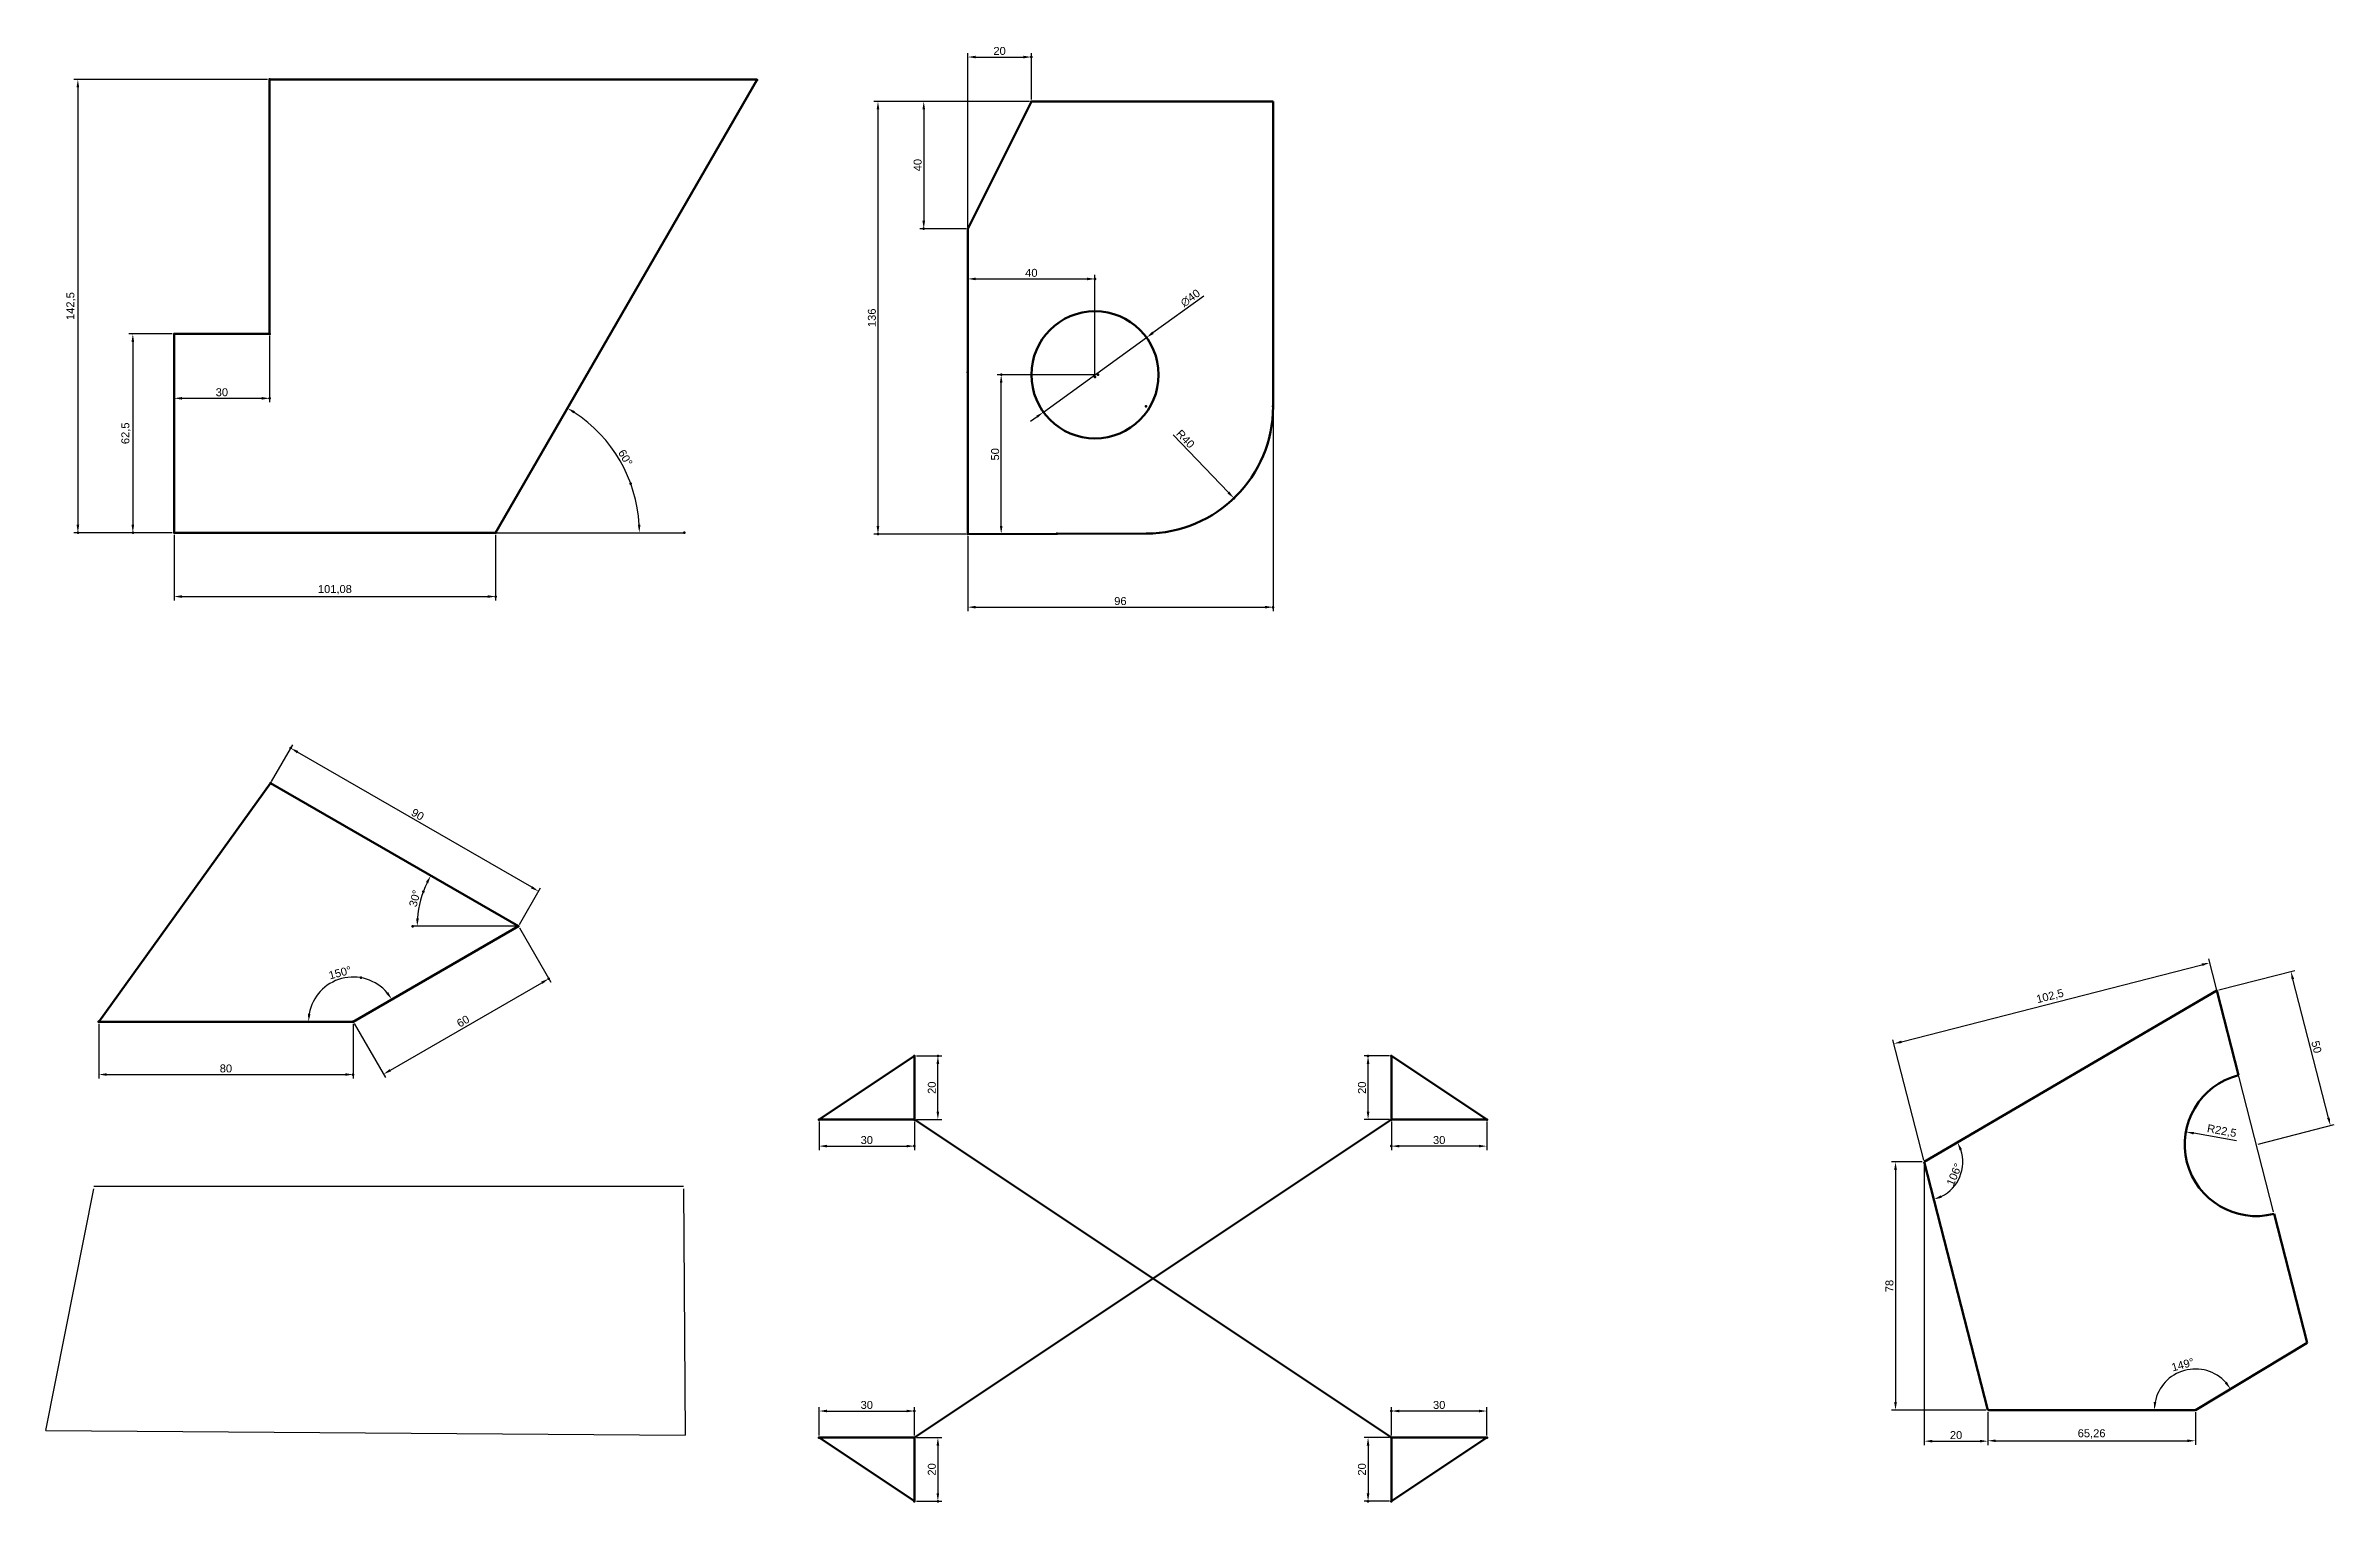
# Model space of a CAD drawing. Header units: millimetres. Extents: x 0 to 1601, y 0 to 1057.
# Drawn here: x 10 to 729, y 599 to 1057 of the extents above; entities that cross this region are included whole.
import ezdxf

# ---------------------------------------------------------------- set-up
doc = ezdxf.new("R2010")
doc.units = ezdxf.units.MM
doc.layers.add('linie glowne', color=7, linetype='Continuous', lineweight=70, plot=False)
doc.layers.add('wymiary', color=7, linetype='Continuous', plot=False)
doc.styles.get("Standard").update_dxf_attribs({"font": 'arial.ttf'})
doc.dimstyles.new('ISO-25', dxfattribs={"dimtxt": 2.5, "dimasz": 2.5, "dimexe": 1.25, "dimexo": 0.625, "dimtad": 1, "dimtxsty": 'Standard', "dimcen": 2.5, "dimadec": 0, "dimazin": 0, "dimtfac": 1, "dimtmove": 0, "dimatfit": 3, "dimfxl": 1, "dimarcsym": 0})

# ---------------------------------------------------------------- blocks, each defined once
blk = doc.blocks.new('*D1')
at = {"color": 0, "lineweight": -2, "transparency": 16777216}
for p, q in [((26.48, 749.26), (26.48, 732.02)), ((106.48, 749.26), (106.48, 732.02)), ((28.98, 733.27), (103.98, 733.27))]:
    blk.add_line(p, q, dxfattribs=at)
at = {"color": 0, "transparency": 16777216}
for points in [[(28.98, 733.69), (28.98, 732.85), (26.48, 733.27)], [(103.98, 733.69), (103.98, 732.85), (106.48, 733.27)]]:
    blk.add_solid(points, dxfattribs=at)
at = {"layer": 'linie glowne', "color": 0, "transparency": 16777216}
for p in [(26.48, 749.89), (106.48, 749.89), (106.48, 733.27)]:
    blk.add_point(p, dxfattribs=at)
at = {"color": 0, "transparency": 16777216, "insert": (66.48, 735.17), "char_height": 2.5, "attachment_point": 5}
blk.add_mtext('80', dxfattribs=at)
blk = doc.blocks.new('*D2')
at = {"color": 0, "lineweight": -2, "transparency": 16777216}
for p, q in [((158.76, 779.35), (168.6, 762.29)), ((118.18, 734.63), (165.81, 762.13)), ((106.8, 749.35), (116.64, 732.29))]:
    blk.add_line(p, q, dxfattribs=at)
at = {"color": 0, "transparency": 16777216}
for points in [[(165.6, 762.49), (166.02, 761.76), (167.98, 763.38)], [(117.97, 734.99), (118.39, 734.26), (116.02, 733.38)]]:
    blk.add_solid(points, dxfattribs=at)
at = {"layer": 'linie glowne', "color": 0, "transparency": 16777216}
for p in [(158.44, 779.89), (167.98, 763.38), (106.48, 749.89)]:
    blk.add_point(p, dxfattribs=at)
at = {"color": 0, "transparency": 16777216, "insert": (141.05, 750.02), "char_height": 2.5, "attachment_point": 5, "rotation": 30}
blk.add_mtext('60', dxfattribs=at)
blk = doc.blocks.new('*D3')
at = {"color": 0, "lineweight": -2, "transparency": 16777216}
for p, q in [((80.81, 825.43), (87.47, 836.96)), ((162.63, 792.13), (89.01, 834.63)), ((158.76, 780.43), (165.42, 791.96))]:
    blk.add_line(p, q, dxfattribs=at)
at = {"color": 0, "transparency": 16777216}
for points in [[(89.22, 834.99), (88.81, 834.27), (86.85, 835.88)], [(162.83, 792.49), (162.42, 791.77), (164.79, 790.88)]]:
    blk.add_solid(points, dxfattribs=at)
at = {"layer": 'linie glowne', "color": 0, "transparency": 16777216}
for p in [(86.85, 835.88), (80.5, 824.89), (158.44, 779.89)]:
    blk.add_point(p, dxfattribs=at)
at = {"color": 0, "transparency": 16777216, "insert": (126.77, 815.03), "char_height": 2.5, "attachment_point": 5, "rotation": 330}
blk.add_mtext('90', dxfattribs=at)
blk = doc.blocks.new('*D4')
at = {"color": 0, "lineweight": -2, "transparency": 16777216}
blk.add_arc((158.44, 779.89), 31.82, 154.50231, 175.49769, dxfattribs=at)
at = {"color": 0, "transparency": 16777216}
for points in [[(129.35, 793.78), (130.09, 793.39), (130.89, 795.8)], [(127.14, 782.37), (126.3, 782.4), (126.62, 779.89)]]:
    blk.add_solid(points, dxfattribs=at)
at = {"layer": 'linie glowne', "color": 0, "transparency": 16777216}
for p in [(80.5, 824.89), (128.54, 790.77), (125.21, 779.89), (158.44, 779.89), (158.44, 779.89)]:
    blk.add_point(p, dxfattribs=at)
at = {"color": 0, "transparency": 16777216, "insert": (125.87, 788.62), "char_height": 2.5, "attachment_point": 5, "rotation": 75}
blk.add_mtext('30°', dxfattribs=at)
blk = doc.blocks.new('*D5')
at = {"color": 0, "lineweight": -2, "transparency": 16777216}
blk.add_arc((106.48, 749.89), 14.03, 40.22224, 169.77776, dxfattribs=at)
at = {"color": 0, "transparency": 16777216}
for points in [[(117.54, 759.19), (116.86, 758.71), (118.63, 756.9)], [(93.09, 752.34), (92.26, 752.41), (92.45, 749.89)]]:
    blk.add_solid(points, dxfattribs=at)
at = {"layer": 'linie glowne', "color": 0, "transparency": 16777216}
for p in [(158.44, 779.89), (108.92, 763.71), (26.48, 749.89), (106.48, 749.89), (106.48, 749.89)]:
    blk.add_point(p, dxfattribs=at)
at = {"color": 0, "transparency": 16777216, "insert": (102.36, 765.28), "char_height": 2.5, "attachment_point": 5, "rotation": 15}
blk.add_mtext('150°', dxfattribs=at)
blk = doc.blocks.new('*D13')
at = {"color": 0, "lineweight": -2, "transparency": 16777216}
for p, q in [((253, 718.5), (253, 709.51)), ((283, 718.5), (283, 709.51)), ((255.5, 710.76), (280.5, 710.76))]:
    blk.add_line(p, q, dxfattribs=at)
at = {"color": 0, "transparency": 16777216}
for points in [[(255.5, 711.18), (255.5, 710.35), (253, 710.76)], [(280.5, 711.18), (280.5, 710.35), (283, 710.76)]]:
    blk.add_solid(points, dxfattribs=at)
at = {"layer": 'linie glowne', "color": 0, "transparency": 16777216}
for p in [(253, 719.12), (283, 719.12), (283, 710.76)]:
    blk.add_point(p, dxfattribs=at)
at = {"color": 0, "transparency": 16777216, "insert": (268, 712.66), "char_height": 2.5, "attachment_point": 5}
blk.add_mtext('30', dxfattribs=at)
blk = doc.blocks.new('*D14')
at = {"color": 0, "lineweight": -2, "transparency": 16777216}
for p, q in [((283.62, 739.12), (291.61, 739.12)), ((290.36, 721.62), (290.36, 736.62)), ((283.62, 719.12), (291.61, 719.12))]:
    blk.add_line(p, q, dxfattribs=at)
at = {"color": 0, "transparency": 16777216}
for points in [[(289.94, 736.62), (290.77, 736.62), (290.36, 739.12)], [(289.94, 721.62), (290.77, 721.62), (290.36, 719.12)]]:
    blk.add_solid(points, dxfattribs=at)
at = {"layer": 'linie glowne', "color": 0, "transparency": 16777216}
for p in [(283, 739.12), (290.36, 739.12), (283, 719.12)]:
    blk.add_point(p, dxfattribs=at)
at = {"color": 0, "transparency": 16777216, "insert": (288.46, 729.12), "char_height": 2.5, "attachment_point": 5, "rotation": 90}
blk.add_mtext('20', dxfattribs=at)
blk = doc.blocks.new('*D15')
at = {"color": 0, "lineweight": -2, "transparency": 16777216}
for p, q in [((253, 619.75), (253, 628.73)), ((255.5, 627.48), (280.5, 627.48)), ((283, 619.75), (283, 628.73))]:
    blk.add_line(p, q, dxfattribs=at)
at = {"color": 0, "transparency": 16777216}
for points in [[(255.5, 627.9), (255.5, 627.07), (253, 627.48)], [(280.5, 627.9), (280.5, 627.07), (283, 627.48)]]:
    blk.add_solid(points, dxfattribs=at)
at = {"layer": 'linie glowne', "color": 0, "transparency": 16777216}
for p in [(283, 627.48), (253, 619.12), (283, 619.12)]:
    blk.add_point(p, dxfattribs=at)
at = {"color": 0, "transparency": 16777216, "insert": (268, 629.38), "char_height": 2.5, "attachment_point": 5}
blk.add_mtext('30', dxfattribs=at)
blk = doc.blocks.new('*D16')
at = {"color": 0, "lineweight": -2, "transparency": 16777216}
for p, q in [((283.62, 619.12), (291.61, 619.12)), ((290.36, 616.62), (290.36, 601.62)), ((283.62, 599.12), (291.61, 599.12))]:
    blk.add_line(p, q, dxfattribs=at)
at = {"color": 0, "transparency": 16777216}
for points in [[(289.94, 616.62), (290.77, 616.62), (290.36, 619.12)], [(289.94, 601.62), (290.77, 601.62), (290.36, 599.12)]]:
    blk.add_solid(points, dxfattribs=at)
at = {"layer": 'linie glowne', "color": 0, "transparency": 16777216}
for p in [(283, 619.12), (283, 599.12), (290.36, 599.12)]:
    blk.add_point(p, dxfattribs=at)
at = {"color": 0, "transparency": 16777216, "insert": (288.46, 609.12), "char_height": 2.5, "attachment_point": 5, "rotation": 90}
blk.add_mtext('20', dxfattribs=at)
blk = doc.blocks.new('*D17')
at = {"color": 0, "lineweight": -2, "transparency": 16777216}
for p, q in [((433, 718.5), (433, 709.51)), ((463, 718.5), (463, 709.51)), ((460.5, 710.76), (435.5, 710.76))]:
    blk.add_line(p, q, dxfattribs=at)
at = {"color": 0, "transparency": 16777216}
for points in [[(435.5, 711.18), (435.5, 710.35), (433, 710.76)], [(460.5, 711.18), (460.5, 710.35), (463, 710.76)]]:
    blk.add_solid(points, dxfattribs=at)
at = {"layer": 'linie glowne', "color": 0, "transparency": 16777216}
for p in [(433, 719.12), (463, 719.12), (433, 710.76)]:
    blk.add_point(p, dxfattribs=at)
at = {"color": 0, "transparency": 16777216, "insert": (448, 712.66), "char_height": 2.5, "attachment_point": 5}
blk.add_mtext('30', dxfattribs=at)
blk = doc.blocks.new('*D18')
at = {"color": 0, "lineweight": -2, "transparency": 16777216}
for p, q in [((432.37, 739.12), (424.39, 739.12)), ((425.64, 721.62), (425.64, 736.62)), ((432.37, 719.12), (424.39, 719.12))]:
    blk.add_line(p, q, dxfattribs=at)
at = {"color": 0, "transparency": 16777216}
for points in [[(425.22, 736.62), (426.05, 736.62), (425.64, 739.12)], [(425.22, 721.62), (426.05, 721.62), (425.64, 719.12)]]:
    blk.add_solid(points, dxfattribs=at)
at = {"layer": 'linie glowne', "color": 0, "transparency": 16777216}
for p in [(425.64, 739.12), (433, 739.12), (433, 719.12)]:
    blk.add_point(p, dxfattribs=at)
at = {"color": 0, "transparency": 16777216, "insert": (423.74, 729.12), "char_height": 2.5, "attachment_point": 5, "rotation": 90}
blk.add_mtext('20', dxfattribs=at)
blk = doc.blocks.new('*D19')
at = {"color": 0, "lineweight": -2, "transparency": 16777216}
for p, q in [((433, 619.75), (433, 628.73)), ((460.5, 627.48), (435.5, 627.48)), ((463, 619.75), (463, 628.73))]:
    blk.add_line(p, q, dxfattribs=at)
at = {"color": 0, "transparency": 16777216}
for points in [[(435.5, 627.9), (435.5, 627.07), (433, 627.48)], [(460.5, 627.9), (460.5, 627.07), (463, 627.48)]]:
    blk.add_solid(points, dxfattribs=at)
at = {"layer": 'linie glowne', "color": 0, "transparency": 16777216}
for p in [(433, 627.48), (433, 619.12), (463, 619.12)]:
    blk.add_point(p, dxfattribs=at)
at = {"color": 0, "transparency": 16777216, "insert": (448, 629.38), "char_height": 2.5, "attachment_point": 5}
blk.add_mtext('30', dxfattribs=at)
blk = doc.blocks.new('*D20')
at = {"color": 0, "lineweight": -2, "transparency": 16777216}
for p, q in [((432.37, 619.12), (424.39, 619.12)), ((425.64, 616.62), (425.64, 601.62)), ((432.37, 599.12), (424.39, 599.12))]:
    blk.add_line(p, q, dxfattribs=at)
at = {"color": 0, "transparency": 16777216}
for points in [[(425.22, 616.62), (426.05, 616.62), (425.64, 619.12)], [(425.22, 601.62), (426.05, 601.62), (425.64, 599.12)]]:
    blk.add_solid(points, dxfattribs=at)
at = {"layer": 'linie glowne', "color": 0, "transparency": 16777216}
for p in [(433, 619.12), (425.64, 599.12), (433, 599.12)]:
    blk.add_point(p, dxfattribs=at)
at = {"color": 0, "transparency": 16777216, "insert": (423.74, 609.12), "char_height": 2.5, "attachment_point": 5, "rotation": 90}
blk.add_mtext('20', dxfattribs=at)
blk = doc.blocks.new('*D24')
at = {"color": 0, "lineweight": -2, "transparency": 16777216}
blk.add_arc((151.28, 903.61), 45.21, 3.16862, 56.83138, dxfattribs=at)
at = {"color": 0, "transparency": 16777216}
for points in [[(175.8, 941.1), (176.24, 941.81), (173.89, 942.77)], [(196.84, 906.12), (196.01, 906.1), (196.49, 903.61)]]:
    blk.add_solid(points, dxfattribs=at)
at = {"layer": 'linie glowne', "color": 0, "transparency": 16777216}
for p in [(233.44, 1045.91), (193.77, 919.08), (151.28, 903.61), (151.28, 903.61), (210.59, 903.61)]:
    blk.add_point(p, dxfattribs=at)
at = {"color": 0, "transparency": 16777216, "insert": (192.08, 927.17), "char_height": 2.5, "attachment_point": 5, "rotation": 300}
blk.add_mtext('60°', dxfattribs=at)
blk = doc.blocks.new('*D25')
at = {"color": 0, "lineweight": -2, "transparency": 16777216}
for p, q in [((50.2, 902.99), (50.2, 882.29)), ((151.28, 902.99), (151.28, 882.29)), ((52.7, 883.54), (148.78, 883.54))]:
    blk.add_line(p, q, dxfattribs=at)
at = {"color": 0, "transparency": 16777216}
for points in [[(52.7, 883.96), (52.7, 883.12), (50.2, 883.54)], [(148.78, 883.96), (148.78, 883.12), (151.28, 883.54)]]:
    blk.add_solid(points, dxfattribs=at)
at = {"layer": 'linie glowne', "color": 0, "transparency": 16777216}
for p in [(50.2, 903.61), (151.28, 903.61), (151.28, 883.54)]:
    blk.add_point(p, dxfattribs=at)
at = {"color": 0, "transparency": 16777216, "insert": (100.74, 885.67), "char_height": 2.5, "attachment_point": 5}
blk.add_mtext('101,08', dxfattribs=at)
blk = doc.blocks.new('*D26')
at = {"color": 0, "lineweight": -2, "transparency": 16777216}
for p, q in [((50.2, 965.49), (50.2, 944.61)), ((80.2, 965.49), (80.2, 944.61)), ((52.7, 945.86), (77.7, 945.86))]:
    blk.add_line(p, q, dxfattribs=at)
at = {"color": 0, "transparency": 16777216}
for points in [[(52.7, 946.28), (52.7, 945.44), (50.2, 945.86)], [(77.7, 946.28), (77.7, 945.44), (80.2, 945.86)]]:
    blk.add_solid(points, dxfattribs=at)
at = {"layer": 'linie glowne', "color": 0, "transparency": 16777216}
for p in [(50.2, 966.11), (80.2, 966.11), (80.2, 945.86)]:
    blk.add_point(p, dxfattribs=at)
at = {"color": 0, "transparency": 16777216, "insert": (65.2, 947.76), "char_height": 2.5, "attachment_point": 5}
blk.add_mtext('30', dxfattribs=at)
blk = doc.blocks.new('*D27')
at = {"color": 0, "lineweight": -2, "transparency": 16777216}
for p, q in [((49.58, 966.11), (35.95, 966.11)), ((37.2, 963.61), (37.2, 906.11)), ((49.58, 903.61), (35.95, 903.61))]:
    blk.add_line(p, q, dxfattribs=at)
at = {"color": 0, "transparency": 16777216}
for points in [[(36.78, 963.61), (37.62, 963.61), (37.2, 966.11)], [(36.78, 906.11), (37.62, 906.11), (37.2, 903.61)]]:
    blk.add_solid(points, dxfattribs=at)
at = {"layer": 'linie glowne', "color": 0, "transparency": 16777216}
for p in [(50.2, 966.11), (37.2, 903.61), (50.2, 903.61)]:
    blk.add_point(p, dxfattribs=at)
at = {"color": 0, "transparency": 16777216, "insert": (35.07, 934.86), "char_height": 2.5, "attachment_point": 5, "rotation": 90}
blk.add_mtext('62,5', dxfattribs=at)
blk = doc.blocks.new('*D28')
at = {"color": 0, "lineweight": -2, "transparency": 16777216}
for p, q in [((79.58, 1046.11), (18.67, 1046.11)), ((19.92, 1043.61), (19.92, 906.11)), ((49.58, 903.61), (18.67, 903.61))]:
    blk.add_line(p, q, dxfattribs=at)
at = {"color": 0, "transparency": 16777216}
for points in [[(19.5, 1043.61), (20.33, 1043.61), (19.92, 1046.11)], [(19.5, 906.11), (20.33, 906.11), (19.92, 903.61)]]:
    blk.add_solid(points, dxfattribs=at)
at = {"layer": 'linie glowne', "color": 0, "transparency": 16777216}
for p in [(80.2, 1046.11), (19.92, 903.61), (50.2, 903.61)]:
    blk.add_point(p, dxfattribs=at)
at = {"color": 0, "transparency": 16777216, "insert": (17.79, 974.86), "char_height": 2.5, "attachment_point": 5, "rotation": 90}
blk.add_mtext('142,5', dxfattribs=at)
blk = doc.blocks.new('*D29')
at = {"color": 0, "lineweight": -2, "transparency": 16777216}
for p, q in [((299.76, 999.8), (299.76, 1054.41)), ((302.26, 1053.16), (317.26, 1053.16)), ((319.76, 1039.8), (319.76, 1054.41))]:
    blk.add_line(p, q, dxfattribs=at)
at = {"color": 0, "transparency": 16777216}
for points in [[(302.26, 1053.57), (302.26, 1052.74), (299.76, 1053.16)], [(317.26, 1053.57), (317.26, 1052.74), (319.76, 1053.16)]]:
    blk.add_solid(points, dxfattribs=at)
at = {"layer": 'linie glowne', "color": 0, "transparency": 16777216}
for p in [(319.76, 1053.16), (319.76, 1039.18), (299.76, 999.18)]:
    blk.add_point(p, dxfattribs=at)
at = {"color": 0, "transparency": 16777216, "insert": (309.76, 1055.06), "char_height": 2.5, "attachment_point": 5}
blk.add_mtext('20', dxfattribs=at)
blk = doc.blocks.new('*D30')
at = {"color": 0, "lineweight": -2, "transparency": 16777216}
for p, q in [((319.14, 1039.18), (270.27, 1039.18)), ((271.52, 1036.68), (271.52, 905.68)), ((299.14, 903.18), (270.27, 903.18))]:
    blk.add_line(p, q, dxfattribs=at)
at = {"color": 0, "transparency": 16777216}
for points in [[(271.1, 1036.68), (271.93, 1036.68), (271.52, 1039.18)], [(271.1, 905.68), (271.93, 905.68), (271.52, 903.18)]]:
    blk.add_solid(points, dxfattribs=at)
at = {"layer": 'linie glowne', "color": 0, "transparency": 16777216}
for p in [(319.76, 1039.18), (271.52, 903.18), (299.76, 903.18)]:
    blk.add_point(p, dxfattribs=at)
at = {"color": 0, "transparency": 16777216, "insert": (269.61, 971.18), "char_height": 2.5, "attachment_point": 5, "rotation": 90}
blk.add_mtext('136', dxfattribs=at)
blk = doc.blocks.new('*D31')
at = {"color": 0, "lineweight": -2, "transparency": 16777216}
for p, q in [((319.14, 1039.18), (284.67, 1039.18)), ((285.92, 1036.68), (285.92, 1001.68)), ((299.14, 999.18), (284.67, 999.18))]:
    blk.add_line(p, q, dxfattribs=at)
at = {"color": 0, "transparency": 16777216}
for points in [[(285.5, 1036.68), (286.33, 1036.68), (285.92, 1039.18)], [(285.5, 1001.68), (286.33, 1001.68), (285.92, 999.18)]]:
    blk.add_solid(points, dxfattribs=at)
at = {"layer": 'linie glowne', "color": 0, "transparency": 16777216}
for p in [(319.76, 1039.18), (285.92, 999.18), (299.76, 999.18)]:
    blk.add_point(p, dxfattribs=at)
at = {"color": 0, "transparency": 16777216, "insert": (284.01, 1019.18), "char_height": 2.5, "attachment_point": 5, "rotation": 90}
blk.add_mtext('40', dxfattribs=at)
blk = doc.blocks.new('*D32')
at = {"color": 0, "lineweight": -2, "transparency": 16777216}
for p, q in [((395.76, 942.71), (395.76, 878.95)), ((299.76, 902.55), (299.76, 878.95)), ((302.26, 880.2), (393.26, 880.2))]:
    blk.add_line(p, q, dxfattribs=at)
at = {"color": 0, "transparency": 16777216}
for points in [[(302.26, 880.62), (302.26, 879.79), (299.76, 880.2)], [(393.26, 880.62), (393.26, 879.79), (395.76, 880.2)]]:
    blk.add_solid(points, dxfattribs=at)
at = {"layer": 'linie glowne', "color": 0, "transparency": 16777216}
for p in [(395.76, 943.34), (299.76, 903.18), (395.76, 880.2)]:
    blk.add_point(p, dxfattribs=at)
at = {"color": 0, "transparency": 16777216, "insert": (347.76, 882.11), "char_height": 2.5, "attachment_point": 5}
blk.add_mtext('96', dxfattribs=at)
blk = doc.blocks.new('*D33')
at = {"color": 0, "lineweight": -2, "transparency": 16777216}
for p, q in [((340.13, 953.26), (309.02, 953.26)), ((310.27, 905.76), (310.27, 950.76)), ((327.19, 903.26), (309.02, 903.26))]:
    blk.add_line(p, q, dxfattribs=at)
at = {"color": 0, "transparency": 16777216}
for points in [[(309.85, 950.76), (310.69, 950.76), (310.27, 953.26)], [(309.85, 905.76), (310.69, 905.76), (310.27, 903.26)]]:
    blk.add_solid(points, dxfattribs=at)
at = {"layer": 'linie glowne', "color": 0, "transparency": 16777216}
for p in [(310.27, 953.26), (340.76, 953.26), (327.82, 903.26)]:
    blk.add_point(p, dxfattribs=at)
at = {"color": 0, "transparency": 16777216, "insert": (308.37, 928.26), "char_height": 2.5, "attachment_point": 5, "rotation": 90}
blk.add_mtext('50', dxfattribs=at)
blk = doc.blocks.new('*D34')
at = {"color": 0, "lineweight": -2, "transparency": 16777216}
for p, q in [((299.76, 954.69), (299.76, 984.65)), ((302.26, 983.4), (337.26, 983.4)), ((339.76, 953.23), (339.76, 984.65))]:
    blk.add_line(p, q, dxfattribs=at)
at = {"color": 0, "transparency": 16777216}
for points in [[(302.26, 983.82), (302.26, 982.98), (299.76, 983.4)], [(337.26, 983.82), (337.26, 982.98), (339.76, 983.4)]]:
    blk.add_solid(points, dxfattribs=at)
at = {"layer": 'linie glowne', "color": 0, "transparency": 16777216}
for p in [(339.76, 983.4), (299.76, 954.07), (339.76, 952.6)]:
    blk.add_point(p, dxfattribs=at)
at = {"color": 0, "transparency": 16777216, "insert": (319.76, 985.3), "char_height": 2.5, "attachment_point": 5}
blk.add_mtext('40', dxfattribs=at)
blk = doc.blocks.new('*D35')
at = {"color": 0, "lineweight": -2, "transparency": 16777216}
for p, q in [((373.97, 978.01), (357.99, 966.45)), ((323.56, 941.53), (355.97, 964.98)), ((321.53, 940.07), (319.51, 938.6))]:
    blk.add_line(p, q, dxfattribs=at)
at = {"color": 0, "transparency": 16777216}
for points in [[(357.75, 966.78), (358.24, 966.11), (355.97, 964.98)], [(321.29, 940.41), (321.78, 939.73), (323.56, 941.53)]]:
    blk.add_solid(points, dxfattribs=at)
at = {"layer": 'linie glowne', "color": 0, "transparency": 16777216}
for p in [(355.97, 964.98), (323.56, 941.53)]:
    blk.add_point(p, dxfattribs=at)
at = {"color": 0, "transparency": 16777216, "insert": (369.76, 977.39), "char_height": 2.5, "attachment_point": 5, "rotation": 35.88406}
blk.add_mtext('∅40', dxfattribs=at)
blk = doc.blocks.new('*D36')
at = {"color": 0, "lineweight": -2, "transparency": 16777216}
blk.add_line((364.34, 934.39), (381.71, 916.27), dxfattribs=at)
at = {"color": 0, "transparency": 16777216}
blk.add_solid([(382.02, 916.56), (381.41, 915.98), (383.44, 914.47)], dxfattribs=at)
at = {"layer": 'linie glowne', "color": 0, "transparency": 16777216}
for p in [(355.76, 943.34), (383.44, 914.47)]:
    blk.add_point(p, dxfattribs=at)
at = {"color": 0, "transparency": 16777216, "insert": (368.21, 933.1), "char_height": 2.5, "attachment_point": 5, "rotation": 313.79449}
blk.add_mtext('R40', dxfattribs=at)
blk = doc.blocks.new('*D73')
at = {"layer": 'Defpoints', "color": 0, "transparency": 16777216}
for p in [(720.94, 648.89), (687.9, 640.52), (620.54, 627.77), (685.8, 627.77), (685.8, 627.77)]:
    blk.add_point(p, dxfattribs=at)
at = {"layer": 'wymiary', "color": 0, "lineweight": -2, "transparency": 16777216}
blk.add_arc((685.8, 627.77), 12.92, 42.10528, 168.89472, dxfattribs=at)
at = {"layer": 'wymiary', "color": 0, "transparency": 16777216}
for points in [[(695.72, 636.68), (695.05, 636.18), (696.87, 634.42)], [(673.54, 630.22), (672.71, 630.3), (672.88, 627.77)]]:
    blk.add_solid(points, dxfattribs=at)
at = {"layer": 'wymiary', "color": 0, "transparency": 16777216, "insert": (681.84, 642.05), "char_height": 2.5, "attachment_point": 5, "rotation": 15.5}
blk.add_mtext('149°', dxfattribs=at)
blk = doc.blocks.new('*D74')
at = {"layer": 'Defpoints', "color": 0, "transparency": 16777216}
for p in [(620.54, 627.77), (685.8, 627.77), (685.8, 618.13)]:
    blk.add_point(p, dxfattribs=at)
at = {"layer": 'wymiary', "color": 0, "lineweight": -2, "transparency": 16777216}
for p, q in [((620.54, 627.14), (620.54, 616.88)), ((685.8, 627.14), (685.8, 616.88)), ((623.04, 618.13), (683.3, 618.13))]:
    blk.add_line(p, q, dxfattribs=at)
at = {"layer": 'wymiary', "color": 0, "transparency": 16777216}
for points in [[(623.04, 618.54), (623.04, 617.71), (620.54, 618.13)], [(683.3, 618.54), (683.3, 617.71), (685.8, 618.13)]]:
    blk.add_solid(points, dxfattribs=at)
at = {"layer": 'wymiary', "color": 0, "transparency": 16777216, "insert": (653.17, 620.25), "char_height": 2.5, "attachment_point": 5}
blk.add_mtext('65,26', dxfattribs=at)
blk = doc.blocks.new('*D75')
at = {"layer": 'Defpoints', "color": 0, "transparency": 16777216}
for p in [(600.54, 705.77), (620.54, 627.77), (620.54, 618)]:
    blk.add_point(p, dxfattribs=at)
at = {"layer": 'wymiary', "color": 0, "lineweight": -2, "transparency": 16777216}
for p, q in [((600.54, 705.14), (600.54, 616.75)), ((620.54, 627.14), (620.54, 616.75)), ((603.04, 618), (618.04, 618))]:
    blk.add_line(p, q, dxfattribs=at)
at = {"layer": 'wymiary', "color": 0, "transparency": 16777216}
for points in [[(603.04, 618.42), (603.04, 617.59), (600.54, 618)], [(618.04, 618.42), (618.04, 617.59), (620.54, 618)]]:
    blk.add_solid(points, dxfattribs=at)
at = {"layer": 'wymiary', "color": 0, "transparency": 16777216, "insert": (610.54, 619.9), "char_height": 2.5, "attachment_point": 5}
blk.add_mtext('20', dxfattribs=at)
blk = doc.blocks.new('*D76')
at = {"layer": 'Defpoints', "color": 0, "transparency": 16777216}
for p in [(600.54, 705.77), (591.51, 627.77), (620.54, 627.77)]:
    blk.add_point(p, dxfattribs=at)
at = {"layer": 'wymiary', "color": 0, "lineweight": -2, "transparency": 16777216}
for p, q in [((599.92, 705.77), (590.26, 705.77)), ((591.51, 703.27), (591.51, 630.27)), ((619.92, 627.77), (590.26, 627.77))]:
    blk.add_line(p, q, dxfattribs=at)
at = {"layer": 'wymiary', "color": 0, "transparency": 16777216}
for points in [[(591.09, 703.27), (591.93, 703.27), (591.51, 705.77)], [(591.09, 630.27), (591.93, 630.27), (591.51, 627.77)]]:
    blk.add_solid(points, dxfattribs=at)
at = {"layer": 'wymiary', "color": 0, "transparency": 16777216, "insert": (589.61, 666.77), "char_height": 2.5, "attachment_point": 5, "rotation": 90}
blk.add_mtext('78', dxfattribs=at)
blk = doc.blocks.new('*D77')
at = {"color": 0, "lineweight": -2, "transparency": 16777216}
blk.add_arc((600.54, 705.77), 12.12, 296.21704, 18.54575, dxfattribs=at)
at = {"color": 0, "transparency": 16777216}
for points in [[(611.66, 709.45), (612.41, 709.8), (611, 711.9)], [(606.04, 694.5), (605.75, 695.28), (603.55, 694.03)]]:
    blk.add_solid(points, dxfattribs=at)
at = {"layer": 'Defpoints', "color": 0, "transparency": 16777216}
for p in [(692.53, 759.7), (600.54, 705.77), (600.54, 705.77), (609.79, 697.93), (620.54, 627.77)]:
    blk.add_point(p, dxfattribs=at)
at = {"color": 0, "transparency": 16777216, "insert": (609.98, 701.84), "char_height": 2.5, "attachment_point": 5, "rotation": 67.38139}
blk.add_mtext('106°', dxfattribs=at)
blk = doc.blocks.new('*D78')
at = {"color": 0, "lineweight": -2, "transparency": 16777216}
for p, q in [((693.13, 759.85), (717.05, 765.99)), ((727.63, 719.66), (716.46, 763.25)), ((705.55, 711.42), (729.47, 717.55))]:
    blk.add_line(p, q, dxfattribs=at)
at = {"color": 0, "transparency": 16777216}
for points in [[(716.86, 763.36), (716.05, 763.15), (715.84, 765.68)], [(728.04, 719.77), (727.23, 719.56), (728.26, 717.24)]]:
    blk.add_solid(points, dxfattribs=at)
at = {"layer": 'Defpoints', "color": 0, "transparency": 16777216}
for p in [(715.84, 765.68), (692.53, 759.7), (704.95, 711.27)]:
    blk.add_point(p, dxfattribs=at)
at = {"color": 0, "transparency": 16777216, "insert": (723.89, 741.93), "char_height": 2.5, "attachment_point": 5, "rotation": 284.38139}
blk.add_mtext('50', dxfattribs=at)
blk = doc.blocks.new('*D79')
at = {"color": 0, "lineweight": -2, "transparency": 16777216}
blk.add_line((698.7, 712.39), (685.27, 714.82), dxfattribs=at)
at = {"color": 0, "transparency": 16777216}
blk.add_solid([(685.34, 715.23), (685.19, 714.41), (682.81, 715.26)], dxfattribs=at)
at = {"layer": 'Defpoints', "color": 0, "transparency": 16777216}
for p in [(682.81, 715.26), (704.95, 711.27)]:
    blk.add_point(p, dxfattribs=at)
at = {"color": 0, "transparency": 16777216, "insert": (694.08, 715.39), "char_height": 2.5, "attachment_point": 5, "rotation": 349.76348}
blk.add_mtext('R22,5', dxfattribs=at)
blk = doc.blocks.new('*D80')
at = {"color": 0, "lineweight": -2, "transparency": 16777216}
for p, q in [((593.43, 743.57), (687.87, 767.78)), ((710.38, 690.08), (689.99, 769.62)), ((600.39, 706.38), (590.7, 744.16))]:
    blk.add_line(p, q, dxfattribs=at)
at = {"color": 0, "transparency": 16777216}
for points in [[(687.77, 768.19), (687.98, 767.38), (690.3, 768.4)], [(593.33, 743.97), (593.53, 743.16), (591.01, 742.95)]]:
    blk.add_solid(points, dxfattribs=at)
at = {"layer": 'Defpoints', "color": 0, "transparency": 16777216}
for p in [(690.3, 768.4), (600.54, 705.77), (710.54, 689.47)]:
    blk.add_point(p, dxfattribs=at)
at = {"color": 0, "transparency": 16777216, "insert": (640.12, 757.74), "char_height": 2.5, "attachment_point": 5, "rotation": 14.38139}
blk.add_mtext('102,5', dxfattribs=at)

msp = doc.modelspace()

# ---------------------------------------------------------------- linework, layer by layer
at = {"lineweight": 70}
for p, q in [((80.202, 966.114), (80.202, 1046.114)), ((80.202, 1046.114), (233.438, 1046.114)), ((151.282, 903.614), (233.438, 1045.911)), ((299.762, 999.177), (319.762, 1039.177)), ((319.762, 1039.177), (395.762, 1039.177)), ((395.762, 1039.177), (395.762, 943.338)), ((299.762, 903.177), (299.762, 999.177)), ((50.202, 903.614), (50.202, 966.114)), ((50.202, 966.114), (80.202, 966.114)), ((50.202, 903.614), (151.282, 903.614)), ((355.877, 903.338), (299.762, 903.177)), ((80.502, 824.887), (26.483, 749.887)), ((158.445, 779.887), (80.502, 824.887)), ((106.483, 749.887), (158.445, 779.887)), ((26.483, 749.887), (106.483, 749.887)), ((282.997, 739.122), (252.997, 719.122)), ((282.997, 719.122), (282.997, 739.122)), ((432.997, 719.122), (432.997, 739.122)), ((432.997, 739.122), (462.997, 719.122)), ((282.997, 719.122), (252.997, 719.122)), ((282.997, 719.122), (432.997, 619.122)), ((282.997, 619.122), (432.997, 719.122)), ((432.997, 719.122), (462.997, 719.122)), ((282.997, 619.122), (252.997, 619.122)), ((282.997, 599.122), (252.997, 619.122)), ((282.997, 619.122), (282.997, 599.122)), ((432.997, 619.122), (462.997, 619.122)), ((432.997, 619.122), (432.997, 599.122)), ((432.997, 599.122), (462.997, 619.122))]:
    msp.add_line(p, q, dxfattribs=at)
for p, q in [((151.282, 903.614), (210.587, 903.614)), ((158.445, 779.887), (125.212, 779.887)), ((24.883, 698.191), (210.38, 698.191)), ((9.821, 621.31), (24.883, 697.368)), ((210.38, 697.368), (210.88, 619.867)), ((9.821, 621.31), (210.88, 619.867))]:
    msp.add_line(p, q)
msp.add_circle((339.762, 953.257), 20, dxfattribs=at)
msp.add_arc((355.762, 943.338), 40, 270.165147, 0, dxfattribs=at)
at = {"layer": 'linie glowne'}
for p, q in [((600.541, 705.77), (692.529, 759.699)), ((692.529, 759.699), (699.359, 733.061)), ((600.541, 705.77), (620.541, 627.77)), ((710.536, 689.471), (720.942, 648.885)), ((685.801, 627.77), (720.942, 648.885)), ((620.541, 627.77), (685.801, 627.77))]:
    msp.add_line(p, q, dxfattribs=at)
msp.add_arc((704.947, 711.266), 22.5, 104.381395, 284.381395, dxfattribs=at)

# ---------------------------------------------------------------- dimensions: what is measured, and where the dimension line sits
for base, p1, p2, picture, middle in [((319.762, 1053.156), (299.762, 999.177), (319.762, 1039.177), '*D29', (309.762, 1055.057)), ((339.762, 983.399), (299.762, 954.067), (339.762, 952.6), '*D34', (319.762, 985.301)), ((80.202, 945.86), (50.202, 966.114), (80.202, 966.114), '*D26', (65.202, 947.762)), ((395.762, 880.204), (299.762, 903.177), (395.762, 943.338), '*D32', (347.762, 882.105)), ((151.282, 883.54), (50.202, 903.614), (151.282, 903.614), '*D25', (100.742, 885.667)), ((106.483, 733.271), (26.483, 749.887), (106.483, 749.887), '*D1', (66.483, 735.173)), ((282.997, 710.763), (252.997, 719.122), (282.997, 719.122), '*D13', (267.997, 712.665)), ((282.997, 627.482), (252.997, 619.122), (282.997, 619.122), '*D15', (267.997, 629.384))]:
    dim = msp.add_linear_dim(base=base, p1=p1, p2=p2, dimstyle='ISO-25')
    dim.commit()
    dim.dimension.update_dxf_attribs({"geometry": picture, "text_midpoint": middle})
for base, p1, p2, angle, picture, middle in [((19.917, 903.614), (80.202, 1046.114), (50.202, 903.614), 90, '*D28', (17.789, 974.864)), ((271.517, 903.177), (319.762, 1039.177), (299.762, 903.177), 90, '*D30', (269.614, 971.177)), ((285.916, 999.177), (319.762, 1039.177), (299.762, 999.177), 90, '*D31', (284.015, 1019.177)), ((37.2, 903.614), (50.202, 966.114), (50.202, 903.614), 90, '*D27', (35.073, 934.864)), ((310.271, 953.257), (327.819, 903.257), (340.759, 953.257), 90, '*D33', (308.37, 928.257)), ((690.296, 768.404), (600.541, 705.77), (710.536, 689.471), 14.381395, '*D80', (640.124, 757.736)), ((290.357, 739.122), (282.997, 719.122), (282.997, 739.122), 90, '*D14', (288.456, 729.122)), ((425.637, 739.122), (432.997, 719.122), (432.997, 739.122), 90, '*D18', (423.735, 729.122)), ((432.997, 710.763), (462.997, 719.122), (432.997, 719.122), 180, '*D17', (447.997, 712.665)), ((432.997, 627.482), (462.997, 619.122), (432.997, 619.122), 180, '*D19', (447.997, 629.384)), ((290.357, 599.122), (282.997, 619.122), (282.997, 599.122), 270, '*D16', (288.456, 609.122)), ((425.637, 599.122), (432.997, 619.122), (432.997, 599.122), 270, '*D20', (423.735, 609.122))]:
    dim = msp.add_linear_dim(base=base, p1=p1, p2=p2, angle=angle, dimstyle='ISO-25')
    dim.commit()
    dim.dimension.update_dxf_attribs({"geometry": picture, "text_midpoint": middle})
for base, line1, line2, picture, middle in [((193.767, 919.077), ((151.282, 903.614), (210.587, 903.614)), ((151.282, 903.614), (233.438, 1045.911)), '*D24', (192.083, 927.17)), ((128.541, 790.771), ((158.445, 779.887), (80.502, 824.887)), ((158.445, 779.887), (125.212, 779.887)), '*D4', (125.869, 788.616)), ((108.92, 763.705), ((106.483, 749.887), (158.445, 779.887)), ((26.483, 749.887), (106.483, 749.887)), '*D5', (102.36, 765.277)), ((609.789, 697.931), ((600.541, 705.77), (692.529, 759.699)), ((600.541, 705.77), (620.541, 627.77)), '*D77', (609.977, 701.838))]:
    dim = msp.add_angular_dim_2l(base=base, line1=line1, line2=line2, dimstyle='ISO-25')
    dim.commit()
    dim.dimension.update_dxf_attribs({"geometry": picture, "text_midpoint": middle})
dim = msp.add_diameter_dim_2p(p1=(323.558, 941.534), p2=(355.966, 964.98), dimstyle='ISO-25')
dim.commit()
dim.dimension.update_dxf_attribs({"geometry": '*D35', "text_midpoint": (370.918, 975.798), "dimtype": 163})
for center, mpoint, picture, middle in [((355.762, 943.338), (383.445, 914.465), '*D36', (366.84, 931.784)), ((704.947, 711.266), (682.806, 715.264), '*D79', (693.701, 713.297))]:
    dim = msp.add_radius_dim(center=center, mpoint=mpoint, dimstyle='ISO-25')
    dim.commit()
    dim.dimension.update_dxf_attribs({"geometry": picture, "text_midpoint": middle, "dimtype": 164})
for p1, p2, distance, picture, middle in [((158.445, 779.887), (80.502, 824.887), -12.693, '*D3', (126.771, 815.026)), ((106.483, 749.887), (158.445, 779.887), -19.066, '*D2', (141.046, 750.022)), ((704.947, 711.266), (692.529, 759.699), -24.062, '*D78', (723.888, 741.931))]:
    dim = msp.add_aligned_dim(p1=p1, p2=p2, distance=distance, dimstyle='ISO-25')
    dim.commit()
    dim.dimension.update_dxf_attribs({"geometry": picture, "text_midpoint": middle})
at = {"layer": 'wymiary'}
dim = msp.add_linear_dim(base=(591.511, 627.77), p1=(600.541, 705.77), p2=(620.541, 627.77), angle=90, dimstyle='ISO-25', dxfattribs=at)
dim.commit()
dim.dimension.update_dxf_attribs({"geometry": '*D76', "text_midpoint": (589.61, 666.77)})
for base, p1, p2, picture, middle in [((620.541, 618.002), (600.541, 705.77), (620.541, 627.77), '*D75', (610.541, 619.903)), ((685.801, 618.127), (620.541, 627.77), (685.801, 627.77), '*D74', (653.171, 620.254))]:
    dim = msp.add_linear_dim(base=base, p1=p1, p2=p2, dimstyle='ISO-25', dxfattribs=at)
    dim.commit()
    dim.dimension.update_dxf_attribs({"geometry": picture, "text_midpoint": middle})
dim = msp.add_angular_dim_2l(base=(687.896, 640.517), line1=((685.801, 627.77), (720.942, 648.885)), line2=((620.541, 627.77), (685.801, 627.77)), dimstyle='ISO-25', dxfattribs=at)
dim.commit()
dim.dimension.update_dxf_attribs({"geometry": '*D73', "text_midpoint": (681.84, 642.051)})

doc.saveas('drawing.dxf')
